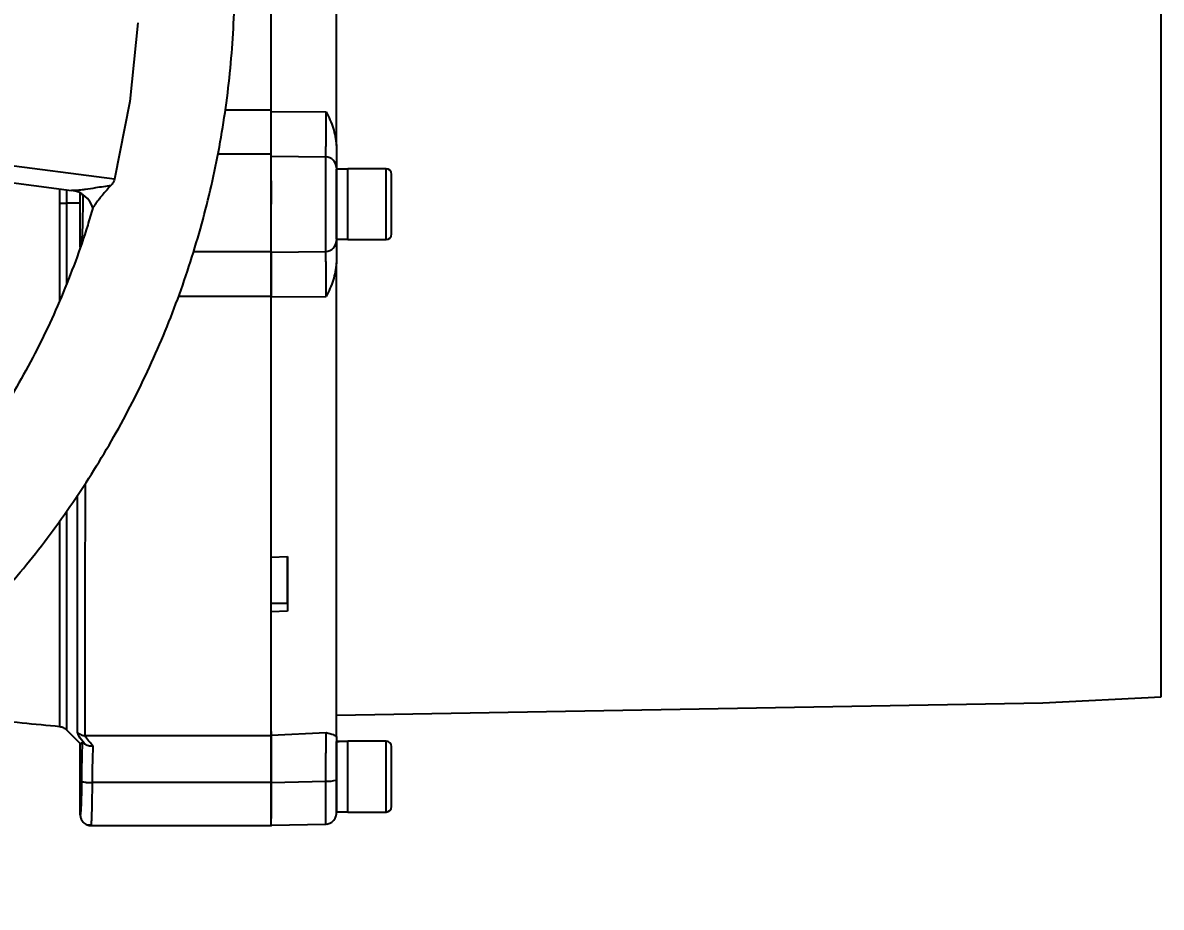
# Model space of a CAD drawing. Header units: millimetres. Extents: x 2223 to 4172, y 741 to 2119.
# Drawn here: x 3234.9 to 3443.7, y 995.9 to 1158.1 of the extents above; entities that cross this region are included whole.
import ezdxf

# ---------------------------------------------------------------- set-up
doc = ezdxf.new("R2010")
doc.units = ezdxf.units.MM
doc.layers.add('AM_5', color=3, linetype='Continuous', lineweight=25)
doc.styles.add('SLDTEXTSTYLE1', font='txt.shx', dxfattribs={"width": 0.7, "bigfont": 'gbcbig.shx'})
doc.dimstyles.new('SLDDIMSTYLE12$0', dxfattribs={"dimtxt": 12, "dimasz": 10, "dimexe": 0, "dimexo": 0.0625, "dimgap": 0.875, "dimtad": 1, "dimdec": 1, "dimlfac": 1.8, "dimrnd": 1e-09, "dimzin": 12, "dimdsep": 46, "dimtxsty": 'SLDTEXTSTYLE1', "dimcen": 0.09, "dimdle": 8.16, "dimclrd": 3, "dimclre": 3, "dimadec": 0, "dimazin": 3, "dimtfac": 1, "dimtdec": 1, "dimtofl": 0, "dimtmove": 0, "dimatfit": 3, "dimfxl": 0, "dimfrac": 2, "dimtolj": 1, "dimlwd": 5, "dimlwe": 5, "dimarcsym": 0})

# ---------------------------------------------------------------- blocks, each defined once
blk = doc.blocks.new('*D34')
at = {"layer": 'AM_5', "color": 3, "lineweight": 5, "transparency": 16777216}
blk.add_line((3280.42, 1238.93), (3280.42, 1347.55), dxfattribs=at)
at = {"layer": 'AM_5', "color": 3, "linetype": 'Continuous', "lineweight": 5, "transparency": 16777216}
for p, q in [((3290.42, 1347.55), (3442.42, 1347.55)), ((3452.42, 1157.21), (3452.42, 1347.55))]:
    blk.add_line(p, q, dxfattribs=at)
at = {"layer": 'AM_5', "color": 3, "transparency": 16777216}
for points in [[(3290.42, 1349.22), (3290.42, 1345.88), (3280.42, 1347.55)], [(3442.42, 1349.22), (3442.42, 1345.88), (3452.42, 1347.55)]]:
    blk.add_solid(points, dxfattribs=at)
at = {"layer": 'Defpoints', "color": 0, "transparency": 16777216}
for p in [(3452.42, 1347.55), (3280.42, 1238.87), (3452.42, 1157.14)]:
    blk.add_point(p, dxfattribs=at)
at = {"layer": 'AM_5', "color": 0, "transparency": 16777216, "insert": (3366.42, 1354.43), "char_height": 12, "attachment_point": 5, "style": 'SLDTEXTSTYLE1'}
blk.add_mtext('\\A1;172', dxfattribs=at)

msp = doc.modelspace()

# ---------------------------------------------------------------- linework, layer by layer
at = {"color": 7, "linetype": 'Continuous', "lineweight": 25}
for p, q in [((3256.013, 1158.143), (3254.552, 1143.689)), ((3254.552, 1143.686), (3251.724, 1129.434)), ((3254.552, 1143.689), (3254.552, 1143.686)), ((3272.023, 1142.2), (3280.422, 1142.2)), ((3280.422, 1141.896), (3290.527, 1141.777)), ((3251.724, 1129.434), (3217.892, 1133.836)), ((3280.422, 1134.026), (3270.659, 1134.026)), ((3280.422, 1133.694), (3290.457, 1133.545)), ((3218.272, 1130.693), (3243.856, 1127.393)), ((3294.522, 1131.308), (3292.422, 1131.308)), ((3301.522, 1131.368), (3294.522, 1131.368)), ((3294.522, 1131.368), (3294.522, 1131.308)), ((3241.693, 1125.073), (3241.693, 1127.672)), ((3242.918, 1127.514), (3242.918, 1125.074)), ((3245.422, 1125.08), (3245.422, 1126.878)), ((3245.422, 1125.08), (3245.422, 1126.878)), ((3245.422, 1125.08), (3242.918, 1125.074)), ((3245.422, 1116.971), (3245.422, 1125.08)), ((3280.422, 1120.618), (3280.422, 1120.868)), ((3292.422, 1118.428), (3294.522, 1118.428)), ((3294.522, 1118.368), (3301.522, 1118.368)), ((3266.211, 1116.165), (3280.422, 1116.165)), ((3280.422, 1116.043), (3290.457, 1116.192)), ((3280.422, 1107.953), (3263.443, 1107.953)), ((3280.422, 1107.84), (3290.527, 1107.96)), ((3280.422, 1060.114), (3283.422, 1060.226)), ((3280.422, 1051.654), (3283.422, 1051.654)), ((3283.422, 1050.231), (3280.422, 1050.119)), ((3283.422, 1051.654), (3283.422, 1050.231)), ((3421.948, 1033.389), (3443.676, 1034.527)), ((3292.421, 1031.128), (3421.948, 1033.389)), ((3242.908, 1028.467), (3245.421, 1025.952)), ((3246.341, 1027.397), (3280.421, 1027.397)), ((3280.421, 1028.149), (3280.421, 1027.449)), ((3280.421, 1027.449), (3290.526, 1027.965)), ((3245.421, 1012.869), (3245.421, 1025.952)), ((3292.421, 1024.208), (3292.421, 1026.308)), ((3292.421, 1026.193), (3292.421, 1024.035)), ((3301.521, 1026.368), (3294.521, 1026.368)), ((3280.421, 1018.798), (3290.456, 1019.048)), ((3280.421, 1018.771), (3247.665, 1018.771)), ((3292.421, 1013.428), (3294.521, 1013.428)), ((3294.521, 1013.368), (3301.521, 1013.368)), ((3246.59, 1011.049), (3247.493, 1011.004)), ((3247.421, 1010.869), (3280.421, 1010.869)), ((3247.423, 1010.869), (3247.462, 1011.052)), ((3280.421, 1010.978), (3290.456, 1011.153))]:
    msp.add_line(p, q, dxfattribs=at)
at = {"color": 7, "linetype": 'Continuous', "lineweight": 25, "flags": 128}
for points in [[(3443.676, 1034.527), (3443.676, 1034.536), (3443.676, 1034.788), (3443.676, 1035.39), (3443.676, 1036.339), (3443.676, 1037.63), (3443.676, 1039.261), (3443.676, 1041.223), (3443.676, 1043.509), (3443.676, 1046.112), (3443.676, 1049.019), (3443.676, 1052.221), (3443.676, 1055.704), (3443.676, 1059.456), (3443.676, 1063.461), (3443.676, 1067.704), (3443.676, 1072.169), (3443.676, 1076.839), (3443.676, 1081.694), (3443.676, 1086.717), (3443.677, 1091.888), (3443.677, 1097.187), (3443.677, 1102.594), (3443.677, 1108.086), (3443.677, 1113.644), (3443.677, 1119.245), (3443.677, 1124.868), (3443.677, 1130.491), (3443.677, 1136.093), (3443.677, 1141.65), (3443.677, 1147.143), (3443.677, 1152.549), (3443.677, 1157.848), (3443.676, 1163.019)], [(3290.457, 1116.192), (3290.457, 1116.556), (3290.457, 1117.288), (3290.457, 1118.357), (3290.457, 1119.714), (3290.457, 1121.3), (3290.457, 1123.044), (3290.457, 1124.868), (3290.457, 1126.693), (3290.457, 1128.437), (3290.457, 1130.022), (3290.457, 1131.38), (3290.457, 1132.448), (3290.457, 1133.181), (3290.457, 1133.545)], [(3292.422, 1118.428), (3292.422, 1118.444), (3292.422, 1118.724), (3292.422, 1119.34), (3292.422, 1120.258), (3292.422, 1121.428), (3292.422, 1122.787), (3292.422, 1124.259), (3292.422, 1125.764), (3292.422, 1127.221), (3292.422, 1128.549), (3292.422, 1129.675), (3292.422, 1130.539), (3292.422, 1131.093), (3292.422, 1131.306), (3292.422, 1131.308)], [(3294.522, 1118.428), (3294.522, 1118.412), (3294.522, 1118.412), (3294.522, 1118.76), (3294.522, 1119.437), (3294.522, 1120.407), (3294.522, 1121.618), (3294.522, 1123.004), (3294.522, 1124.49), (3294.522, 1125.997), (3294.522, 1127.442), (3294.522, 1128.749), (3294.522, 1129.847), (3294.522, 1130.676), (3294.522, 1131.193), (3294.522, 1131.368), (3294.522, 1131.368)], [(3294.522, 1118.532), (3294.522, 1118.643), (3294.522, 1119.197), (3294.522, 1120.06), (3294.522, 1121.187), (3294.522, 1122.515), (3294.522, 1123.971), (3294.522, 1125.477), (3294.522, 1126.949), (3294.522, 1128.308), (3294.522, 1129.478), (3294.522, 1130.396), (3294.522, 1130.66)], [(3301.522, 1118.368), (3301.522, 1118.412), (3301.522, 1118.76), (3301.522, 1119.437), (3301.522, 1120.407), (3301.522, 1121.618), (3301.522, 1123.004), (3301.522, 1124.49), (3301.522, 1125.997), (3301.522, 1127.442), (3301.522, 1128.749), (3301.522, 1129.847), (3301.522, 1130.676), (3301.522, 1131.193), (3301.522, 1131.368)], [(3292.421, 1026.308), (3292.421, 1026.132), (3292.421, 1025.613), (3292.421, 1024.78), (3292.421, 1023.868)], [(3292.421, 1013.428), (3292.421, 1013.491), (3292.421, 1013.873), (3292.421, 1014.584), (3292.421, 1015.583), (3292.421, 1016.817), (3292.421, 1018.217), (3292.421, 1019.708), (3292.421, 1021.207), (3292.421, 1022.634), (3292.421, 1023.909), (3292.421, 1024.963), (3292.421, 1025.738), (3292.421, 1026.193)], [(3294.521, 1019.868), (3294.521, 1021.367), (3294.521, 1022.785), (3294.521, 1024.046), (3294.521, 1025.082), (3294.521, 1025.836), (3294.521, 1026.269), (3294.521, 1026.357), (3294.521, 1026.308)], [(3294.521, 1013.428), (3294.521, 1013.457), (3294.521, 1013.773), (3294.521, 1014.423), (3294.521, 1015.371), (3294.521, 1016.565), (3294.521, 1017.939), (3294.521, 1019.418), (3294.521, 1020.923), (3294.521, 1022.369), (3294.521, 1023.679), (3294.521, 1024.78), (3294.521, 1025.613), (3294.521, 1026.132), (3294.521, 1026.308)], [(3301.521, 1019.868), (3301.521, 1021.367), (3301.521, 1022.785), (3301.521, 1024.046), (3301.521, 1025.082), (3301.521, 1025.836), (3301.521, 1026.269), (3301.521, 1026.368)], [(3292.421, 1024.035), (3292.421, 1023.524), (3292.421, 1022.717), (3292.421, 1021.679), (3292.421, 1020.494), (3292.421, 1019.258), (3292.421, 1019.235)], [(3290.456, 1011.153), (3290.456, 1011.346), (3290.456, 1011.917), (3290.456, 1012.84), (3290.456, 1014.075), (3290.456, 1015.567), (3290.456, 1017.249), (3290.456, 1019.048)], [(3294.521, 1013.428), (3294.521, 1013.379), (3294.521, 1013.467), (3294.521, 1013.899), (3294.521, 1014.654), (3294.521, 1015.69), (3294.521, 1016.951), (3294.521, 1018.369), (3294.521, 1019.868)], [(3301.521, 1013.368), (3301.521, 1013.467), (3301.521, 1013.899), (3301.521, 1014.654), (3301.521, 1015.69), (3301.521, 1016.951), (3301.521, 1018.369), (3301.521, 1019.868)]]:
    msp.add_lwpolyline(points, dxfattribs=at)
at = {"color": 7, "linetype": 'Continuous', "lineweight": 25}
for centre, radius, start, end in [((3290.427, 1131.55), 1.995, 0.12481, 89.13021), ((3301.522, 1130.368), 1, 360, 90), ((3243.309, 1122.757), 4.668, 17.58427, 83.2716), ((3241.635, 1789.128), 664.054, 270.005021, 270.110676), ((3301.522, 1119.368), 1, 270, 360), ((3290.427, 1118.187), 1.995, 270.86979, 359.87519), ((3301.521, 1025.368), 1, 360, 90), ((3290.937, 1024.376), 5.35, 264.84154, 286.10398), ((3301.521, 1014.368), 1, 270, 360)]:
    msp.add_arc(centre, radius, start, end, dxfattribs=at)
for centre, major_axis, ratio, start_param, end_param in [((3245.421, 1124.868), (0, 98.916), 0.0000054, 4.6323855, 4.7145267), ((3245.541, 1124.876), (0.007, 98.975), 0.0349473, 3.1091985, 3.2162788), ((3292.421, 1019.868), (11.154, 0), 0.5773521, 1.4765232, 1.5707963), ((3294.521, 1019.868), (11.154, 0), 0.5773521, 1.5707963, 1.760193)]:
    msp.add_ellipse(centre, major_axis=major_axis, ratio=ratio, start_param=start_param, end_param=end_param, dxfattribs=at)
for points, knots in [([(3102.989, 995.903), (3105.549, 995.928), (3109.129, 995.962), (3114.399, 996.241), (3118.863, 996.577), (3124.179, 997.142), (3129.748, 997.916), (3135.562, 998.926), (3141.533, 1000.182), (3147.609, 1001.692), (3153.747, 1003.463), (3159.912, 1005.497), (3166.076, 1007.797), (3172.212, 1010.362), (3178.301, 1013.192), (3184.32, 1016.286), (3190.253, 1019.641), (3196.082, 1023.253), (3201.792, 1027.118), (3207.367, 1031.232), (3212.795, 1035.59), (3218.06, 1040.184), (3223.152, 1045.008), (3228.056, 1050.056), (3232.763, 1055.319), (3237.261, 1060.789), (3241.539, 1066.457), (3245.588, 1072.314), (3249.398, 1078.351), (3252.959, 1084.557), (3256.265, 1090.922), (3259.305, 1097.434), (3262.075, 1104.083), (3264.565, 1110.858), (3266.77, 1117.745), (3268.685, 1124.734), (3270.304, 1131.812), (3271.621, 1138.966), (3272.634, 1146.183), (3273.339, 1153.45), (3273.732, 1160.754), (3273.81, 1168.082), (3273.573, 1175.42), (3273.019, 1182.754), (3272.147, 1190.072), (3270.957, 1197.359), (3269.449, 1204.602), (3267.624, 1211.786), (3265.483, 1218.899), (3263.029, 1225.927), (3260.265, 1232.855), (3257.192, 1239.672), (3253.815, 1246.362), (3250.137, 1252.914), (3246.163, 1259.314), (3241.898, 1265.55), (3237.347, 1271.608), (3232.515, 1277.476), (3227.408, 1283.142), (3222.032, 1288.595), (3216.585, 1293.642), (3211.112, 1298.295), (3205.653, 1302.564), (3200.028, 1306.607), (3194.247, 1310.415), (3188.319, 1313.983), (3182.257, 1317.305), (3176.071, 1320.375), (3169.775, 1323.189), (3163.381, 1325.741), (3156.906, 1328.027), (3150.368, 1330.043), (3143.793, 1331.786), (3137.22, 1333.25), (3130.726, 1334.432), (3124.437, 1335.329), (3118.913, 1335.913), (3114.03, 1336.28), (3109.206, 1336.52), (3103.232, 1336.637), (3097.715, 1336.527), (3092.446, 1336.255), (3087.982, 1335.917), (3082.665, 1335.352), (3077.096, 1334.579), (3071.283, 1333.569), (3065.312, 1332.313), (3059.236, 1330.802), (3053.098, 1329.032), (3046.933, 1326.997), (3040.769, 1324.698), (3034.632, 1322.133), (3028.544, 1319.302), (3022.525, 1316.209), (3016.592, 1312.854), (3010.763, 1309.242), (3005.053, 1305.376), (2999.477, 1301.262), (2994.05, 1296.905), (2988.784, 1292.311), (2983.693, 1287.486), (2978.788, 1282.438), (2974.081, 1277.176), (2969.584, 1271.706), (2965.305, 1266.037), (2961.257, 1260.18), (2957.447, 1254.143), (2953.885, 1247.938), (2950.58, 1241.573), (2947.538, 1235.061), (2944.776, 1228.409), (2942.439, 1222.127), (2941.16, 1218.022), (2940.597, 1216.214)], [0, 0, 0, 0, 0.01020738, 0.01427401, 0.02103699, 0.02805607, 0.03558666, 0.0434511, 0.05157826, 0.05991132, 0.06840986, 0.07704394, 0.08579098, 0.09463359, 0.10355821, 0.11255405, 0.12161242, 0.13072624, 0.1398897, 0.14909794, 0.15834689, 0.16763314, 0.17695375, 0.18630622, 0.19568842, 0.20509849, 0.21453484, 0.22399606, 0.23348097, 0.24298851, 0.25251779, 0.26206801, 0.27163852, 0.28122873, 0.29083816, 0.30046642, 0.31011319, 0.31977821, 0.32946132, 0.33916239, 0.34888138, 0.35861831, 0.36837328, 0.37814642, 0.38793798, 0.39774825, 0.40757761, 0.41742653, 0.42729557, 0.4371854, 0.4470968, 0.45703069, 0.46698816, 0.47697044, 0.48697902, 0.49701559, 0.50708218, 0.51718117, 0.52731537, 0.53748817, 0.54770366, 0.5569145, 0.56612256, 0.57532659, 0.5845258, 0.59371913, 0.60290519, 0.61208206, 0.62124705, 0.63039624, 0.63952364, 0.64861966, 0.65766788, 0.66663751, 0.67546331, 0.68397889, 0.69196332, 0.69760555, 0.70350123, 0.71121989, 0.72142727, 0.72549391, 0.73225688, 0.73927596, 0.74680655, 0.754671, 0.76279816, 0.77113122, 0.77962976, 0.78826384, 0.79701087, 0.80585349, 0.81477811, 0.82377394, 0.83283231, 0.84194614, 0.85110959, 0.86031783, 0.86956679, 0.87885303, 0.88817364, 0.89752611, 0.90690831, 0.91631839, 0.92575473, 0.93521596, 0.94470086, 0.95420841, 0.96373768, 0.97328791, 0.98285841, 0.99244862, 1, 1, 1, 1]), ([(3280.422, 1142.2), (3280.422, 1145.495), (3280.422, 1152.083), (3280.422, 1161.636), (3280.422, 1170.817), (3280.422, 1179.527), (3280.422, 1187.64), (3280.422, 1194.376), (3280.422, 1198.056), (3280.422, 1199.53)], [0, 0, 0, 0, 0.149957, 0.2999139, 0.4498709, 0.5998278, 0.7497848, 0.8997417, 1, 1, 1, 1]), ([(3280.422, 1133.694), (3280.422, 1133.92), (3280.422, 1134.373), (3280.422, 1136.251), (3280.422, 1138.796), (3280.422, 1140.862), (3280.422, 1141.896)], [0, 0, 0, 0, 0.2500652, 0.4994456, 0.7493864, 1, 1, 1, 1]), ([(3290.457, 1133.545), (3290.463, 1133.641), (3290.474, 1133.826), (3290.486, 1134.428), (3290.496, 1135.043), (3290.504, 1135.585), (3290.516, 1136.68), (3290.524, 1138.639), (3290.526, 1140.746), (3290.527, 1141.777)], [0, 0, 0, 0, 0.1490589, 0.284486, 0.365253, 0.4374072, 0.5004523, 0.7554674, 1, 1, 1, 1]), ([(3290.527, 1141.777), (3291.014, 1140.806), (3291.984, 1138.872), (3292.276, 1136.726), (3292.422, 1135.658)], [0, 0, 0, 0, 0.50244267, 1, 1, 1, 1]), ([(3280.422, 1120.696), (3280.422, 1121.097), (3280.422, 1122.4), (3280.422, 1125.133), (3280.422, 1128.363), (3280.422, 1131.182), (3280.422, 1133.288), (3280.422, 1133.78), (3280.422, 1134.026)], [0, 0, 0, 0, 0.08145643, 0.26516514, 0.44887386, 0.63258257, 0.81629129, 1, 1, 1, 1]), ([(3292.422, 1135.658), (3292.422, 1135.105), (3292.422, 1134.004), (3292.422, 1132.784), (3292.422, 1131.898), (3292.422, 1131.669), (3292.422, 1131.554)], [0, 0, 0, 0, 0.250755, 0.4999887, 0.7492331, 1, 1, 1, 1]), ([(3302.522, 1119.368), (3302.522, 1119.441), (3302.522, 1119.554), (3302.522, 1120.24), (3302.522, 1120.95), (3302.522, 1121.831), (3302.522, 1123.112), (3302.522, 1124.868), (3302.522, 1126.624), (3302.522, 1127.905), (3302.522, 1128.786), (3302.522, 1129.496), (3302.522, 1130.181), (3302.522, 1130.294), (3302.522, 1130.368)], [0, 0, 0, 0, 0.1197284, 0.1841803, 0.25, 0.3158197, 0.3802716, 0.5, 0.6197284, 0.6841803, 0.75, 0.8158197, 0.8802716, 1, 1, 1, 1]), ([(3251.039, 1128.283), (3250.596, 1128.213), (3249.632, 1128.06), (3248.069, 1127.82), (3246.754, 1127.614), (3245.776, 1127.484), (3245.212, 1127.42), (3244.685, 1127.377), (3244.21, 1127.357), (3243.964, 1127.382), (3243.856, 1127.393)], [0, 0, 0, 0, 0.1610959, 0.3500594, 0.5867226, 0.6799971, 0.7629362, 0.835774, 0.9281692, 1, 1, 1, 1]), ([(3251.039, 1128.283), (3250.576, 1127.774), (3249.525, 1126.618), (3248.474, 1125.261), (3247.914, 1124.431), (3247.771, 1124.187), (3247.758, 1124.165), (3247.759, 1124.167), (3247.759, 1124.167)], [0, 0, 0, 0, 0.296932, 0.6736495, 0.8400755, 0.9606673, 0.9947876, 1, 1, 1, 1]), ([(3251.724, 1129.434), (3251.671, 1129.278), (3251.543, 1128.898), (3251.269, 1128.538), (3251.087, 1128.336), (3251.039, 1128.283)], [0, 0, 0, 0, 0.3410071, 0.8286347, 1, 1, 1, 1]), ([(3280.422, 1128.868), (3280.422, 1128.983), (3280.422, 1129.246), (3280.422, 1128.885), (3280.422, 1127.955), (3280.422, 1126.536), (3280.422, 1125.424), (3280.422, 1124.868)], [0, 0, 0, 0, 0.1621533, 0.371615, 0.5810766, 0.7905383, 1, 1, 1, 1]), ([(3245.875, 1126.59), (3245.879, 1126.038), (3245.888, 1124.644), (3245.868, 1122.284), (3245.819, 1120.193), (3245.749, 1118.686), (3245.697, 1118.339), (3245.669, 1118.149)], [0, 0, 0, 0, 0.1446681, 0.3655212, 0.6066409, 0.7853277, 1, 1, 1, 1]), ([(3247.719, 1124.175), (3247.418, 1123.113), (3246.482, 1119.808), (3244.575, 1114.357), (3242.017, 1107.829), (3239.132, 1101.418), (3235.947, 1095.13), (3232.458, 1088.981), (3228.674, 1082.985), (3224.597, 1077.156), (3220.234, 1071.507), (3215.59, 1066.052), (3210.671, 1060.802), (3205.662, 1055.946), (3200.607, 1051.474), (3195.549, 1047.376), (3190.321, 1043.502), (3184.933, 1039.86), (3179.397, 1036.457), (3173.725, 1033.299), (3167.928, 1030.392), (3162.02, 1027.741), (3156.017, 1025.352), (3149.934, 1023.23), (3143.794, 1021.377), (3137.627, 1019.799), (3131.483, 1018.5), (3125.474, 1017.488), (3119.907, 1016.777), (3115.062, 1016.332), (3110.592, 1016.054), (3106.687, 1015.916), (3104.088, 1015.907), (3103.04, 1015.903)], [0, 0, 0, 0, 0.0170783, 0.0531439, 0.089298, 0.1255445, 0.1618882, 0.1983346, 0.2348901, 0.2715626, 0.3083611, 0.3452967, 0.3823824, 0.4196345, 0.4532144, 0.4867833, 0.5203362, 0.5538698, 0.5873798, 0.6208602, 0.654303, 0.6876965, 0.7210233, 0.7542563, 0.7873511, 0.8202281, 0.8527303, 0.8844984, 0.9144909, 0.939551, 0.9597807, 0.9837802, 1, 1, 1, 1]), ([(3241.693, 1107.25), (3241.693, 1110.198), (3241.693, 1116.1), (3241.693, 1122.08), (3241.693, 1125.073)], [0, 0, 0, 0, 0.4994879, 1, 1, 1, 1]), ([(3242.918, 1125.074), (3242.918, 1121.916), (3242.918, 1116.95), (3242.918, 1112.054), (3242.918, 1110.271)], [0, 0, 0, 0, 0.6359822, 1, 1, 1, 1]), ([(3245.669, 1118.149), (3245.65, 1118.065), (3245.616, 1117.906), (3245.583, 1117.56), (3245.567, 1117.395)], [0, 0, 0, 0, 0.5255504, 1, 1, 1, 1]), ([(3292.422, 1118.183), (3292.422, 1118.068), (3292.422, 1117.839), (3292.422, 1116.953), (3292.422, 1115.733), (3292.422, 1114.631), (3292.422, 1114.079)], [0, 0, 0, 0, 0.2507669, 0.5000113, 0.749245, 1, 1, 1, 1]), ([(3280.422, 1107.84), (3280.422, 1108.873), (3280.422, 1110.934), (3280.422, 1113.478), (3280.422, 1115.36), (3280.422, 1115.815), (3280.422, 1116.043)], [0, 0, 0, 0, 0.2500466, 0.4994486, 0.7493959, 1, 1, 1, 1]), ([(3290.527, 1107.96), (3290.526, 1108.994), (3290.525, 1110.386), (3290.52, 1111.921), (3290.515, 1112.801), (3290.51, 1113.64), (3290.5, 1114.466), (3290.487, 1115.248), (3290.474, 1115.911), (3290.463, 1116.095), (3290.457, 1116.192)], [0, 0, 0, 0, 0.24428957, 0.32903605, 0.41448985, 0.50012501, 0.59799237, 0.71577027, 0.85107242, 1, 1, 1, 1]), ([(3292.422, 1114.079), (3292.276, 1113.011), (3291.984, 1110.864), (3291.014, 1108.931), (3290.527, 1107.96)], [0, 0, 0, 0, 0.4975573, 1, 1, 1, 1]), ([(3246.341, 1027.397), (3246.343, 1028.004), (3246.345, 1029.203), (3246.349, 1031.969), (3246.352, 1035.336), (3246.355, 1039.722), (3246.359, 1045.262), (3246.362, 1052.061), (3246.365, 1059.446), (3246.368, 1066.625), (3246.369, 1071.543), (3246.37, 1073.647)], [0, 0, 0, 0, 0.1074926, 0.2126392, 0.3154396, 0.4158938, 0.5461536, 0.6722446, 0.7941664, 0.9119185, 1, 1, 1, 1]), ([(3244.927, 1027.975), (3244.928, 1028.531), (3244.93, 1029.623), (3244.933, 1032.067), (3244.936, 1034.968), (3244.939, 1038.303), (3244.942, 1041.979), (3244.945, 1046.532), (3244.948, 1052.045), (3244.951, 1058.559), (3244.954, 1064.995), (3244.955, 1069.417), (3244.956, 1071.487)], [0, 0, 0, 0, 0.10355805, 0.20350992, 0.29985507, 0.39259296, 0.48172312, 0.56724505, 0.68873355, 0.80210636, 0.90736147, 1, 1, 1, 1]), ([(3242.916, 1068.536), (3242.916, 1066.968), (3242.916, 1062.832), (3242.915, 1056.772), (3242.914, 1050.375), (3242.914, 1044.719), (3242.913, 1039.828), (3242.912, 1035.755), (3242.911, 1032.547), (3242.91, 1030.199), (3242.909, 1028.871), (3242.909, 1028.321), (3242.908, 1028.476), (3242.908, 1028.48)], [0, 0, 0, 0, 0.06336263, 0.16710914, 0.27085565, 0.37460215, 0.47834866, 0.58209517, 0.68584167, 0.78958818, 0.89333469, 0.99708119, 1, 1, 1, 1]), ([(3241.683, 1029.055), (3241.683, 1029.052), (3241.683, 1028.938), (3241.684, 1029.338), (3241.685, 1030.27), (3241.685, 1031.816), (3241.686, 1033.798), (3241.686, 1036.157), (3241.687, 1038.906), (3241.688, 1042.01), (3241.688, 1045.422), (3241.689, 1048.219), (3241.689, 1050.235), (3241.689, 1051.423), (3241.69, 1052.608), (3241.69, 1053.787), (3241.69, 1054.958), (3241.69, 1056.118), (3241.691, 1059.202), (3241.691, 1062.639), (3241.691, 1066.036), (3241.691, 1066.764)], [0, 0, 0, 0, 0.0029077, 0.0949925, 0.1832887, 0.2677958, 0.3485137, 0.4254418, 0.4985799, 0.5759913, 0.6486482, 0.7165502, 0.7383478, 0.7596059, 0.7803246, 0.8005039, 0.8201437, 0.839244, 0.8578049, 0.9695111, 1, 1, 1, 1]), ([(3283.422, 1051.654), (3283.422, 1053.224), (3283.422, 1055.931), (3283.422, 1058.955), (3283.422, 1060.226)], [0, 0, 0, 0, 0.57963713, 1, 1, 1, 1]), ([(3209.428, 1032.948), (3213.11, 1032.422), (3221.546, 1031.218), (3232.304, 1029.946), (3239.386, 1029.295), (3241.686, 1029.084)], [0, 0, 0, 0, 0.3434207, 0.7867461, 1, 1, 1, 1]), ([(3241.683, 1029.045), (3241.914, 1029.002), (3242.376, 1028.915), (3242.735, 1028.613), (3242.915, 1028.461)], [0, 0, 0, 0, 0.5000711, 1, 1, 1, 1]), ([(3246.232, 1025.904), (3245.853, 1026.384), (3245.117, 1027.318), (3244.989, 1027.76), (3244.927, 1027.975)], [0, 0, 0, 0, 0.5146876, 1, 1, 1, 1]), ([(3244.927, 1027.975), (3245.023, 1027.889), (3245.219, 1027.717), (3245.571, 1027.537), (3245.95, 1027.419), (3246.212, 1027.404), (3246.341, 1027.397)], [0, 0, 0, 0, 0.2475722, 0.5, 0.7524278, 1, 1, 1, 1]), ([(3247.827, 1025.499), (3247.41, 1025.927), (3246.584, 1026.776), (3246.422, 1027.191), (3246.341, 1027.397)], [0, 0, 0, 0, 0.5050283, 1, 1, 1, 1]), ([(3280.421, 1018.798), (3280.421, 1019.843), (3280.421, 1021.932), (3280.421, 1024.58), (3280.421, 1026.602), (3280.421, 1027.166), (3280.421, 1027.449)], [0, 0, 0, 0, 0.25006523, 0.49944561, 0.74938637, 1, 1, 1, 1]), ([(3290.456, 1019.048), (3290.462, 1019.689), (3290.473, 1020.912), (3290.486, 1022.391), (3290.496, 1023.48), (3290.503, 1024.246), (3290.515, 1025.534), (3290.524, 1027.114), (3290.525, 1027.685), (3290.526, 1027.965)], [0, 0, 0, 0, 0.1490589, 0.284486, 0.365253, 0.4374072, 0.5004523, 0.7554674, 1, 1, 1, 1]), ([(3290.526, 1027.965), (3291.013, 1027.828), (3291.983, 1027.556), (3292.276, 1027.315), (3292.421, 1027.195)], [0, 0, 0, 0, 0.5024427, 1, 1, 1, 1]), ([(3245.792, 1026.176), (3245.776, 1025.696), (3245.744, 1024.734), (3245.707, 1022.995), (3245.679, 1021.086), (3245.671, 1019.704), (3245.666, 1019.015)], [0, 0, 0, 0, 0.2423696, 0.4853152, 0.7431963, 1, 1, 1, 1]), ([(3245.792, 1026.176), (3245.812, 1026.186), (3245.844, 1026.2), (3246.007, 1026.092), (3246.138, 1025.987), (3246.217, 1025.917), (3246.232, 1025.904)], [0, 0, 0, 0, 0.5019977, 0.7519527, 0.9535485, 1, 1, 1, 1]), ([(3246.232, 1025.904), (3246.33, 1025.829), (3246.532, 1025.674), (3246.923, 1025.533), (3247.363, 1025.461), (3247.672, 1025.486), (3247.827, 1025.499)], [0, 0, 0, 0, 0.2386671, 0.4926942, 0.7442037, 1, 1, 1, 1]), ([(3247.665, 1018.771), (3247.67, 1019.388), (3247.68, 1020.647), (3247.714, 1022.441), (3247.761, 1024.136), (3247.805, 1025.039), (3247.827, 1025.499)], [0, 0, 0, 0, 0.2356127, 0.4808109, 0.7356041, 1, 1, 1, 1]), ([(3292.421, 1027.195), (3292.421, 1026.661), (3292.421, 1025.596), (3292.421, 1023.639), (3292.421, 1021.511), (3292.421, 1019.996), (3292.421, 1019.236)], [0, 0, 0, 0, 0.250755, 0.4999887, 0.7492331, 1, 1, 1, 1]), ([(3302.521, 1019.868), (3302.521, 1020.56), (3302.521, 1021.624), (3302.521, 1022.905), (3302.521, 1023.786), (3302.521, 1024.496), (3302.521, 1025.181), (3302.521, 1025.294), (3302.521, 1025.368)], [0, 0, 0, 0, 0.2394568, 0.3683607, 0.5, 0.6316393, 0.7605432, 1, 1, 1, 1]), ([(3280.421, 1023.868), (3280.421, 1023.983), (3280.421, 1024.246), (3280.421, 1023.885), (3280.421, 1022.955), (3280.421, 1021.536), (3280.421, 1020.424), (3280.421, 1019.868)], [0, 0, 0, 0, 0.1621502, 0.3716126, 0.5810751, 0.7905375, 1, 1, 1, 1]), ([(3245.666, 1019.015), (3245.66, 1018.181), (3245.646, 1016.515), (3245.588, 1014.502), (3245.511, 1013.119), (3245.451, 1012.952), (3245.421, 1012.869)], [0, 0, 0, 0, 0.2501088, 0.5000493, 0.7500207, 1, 1, 1, 1]), ([(3245.666, 1019.015), (3245.702, 1018.985), (3245.775, 1018.922), (3246.243, 1018.841), (3246.907, 1018.784), (3247.419, 1018.775), (3247.665, 1018.771)], [0, 0, 0, 0, 0.2409388, 0.5005407, 0.7598409, 1, 1, 1, 1]), ([(3292.421, 1019.236), (3292.421, 1018.417), (3292.421, 1016.779), (3292.421, 1014.846), (3292.421, 1013.728), (3292.421, 1013.575), (3292.421, 1013.562)], [0, 0, 0, 0, 0.32304392, 0.64608785, 0.96913177, 1, 1, 1, 1]), ([(3302.521, 1014.368), (3302.521, 1014.441), (3302.521, 1014.554), (3302.521, 1015.24), (3302.521, 1015.95), (3302.521, 1016.831), (3302.521, 1018.112), (3302.521, 1019.176), (3302.521, 1019.868)], [0, 0, 0, 0, 0.2394568, 0.3683607, 0.5, 0.6316393, 0.7605432, 1, 1, 1, 1]), ([(3247.462, 1011.052), (3247.469, 1011.077), (3247.489, 1011.149), (3247.533, 1011.77), (3247.591, 1013.127), (3247.645, 1015.618), (3247.659, 1017.742), (3247.665, 1018.771)], [0, 0, 0, 0, 0.0675681, 0.1998133, 0.4374294, 0.7275623, 1, 1, 1, 1]), ([(3280.421, 1010.872), (3280.421, 1010.871), (3280.421, 1010.677), (3280.421, 1011.361), (3280.421, 1012.964), (3280.421, 1015.589), (3280.421, 1017.71), (3280.421, 1018.771)], [0, 0, 0, 0, 0.00146, 0.251095, 0.50073, 0.750365, 1, 1, 1, 1]), ([(3280.421, 1015.868), (3280.421, 1015.824), (3280.421, 1014.758), (3280.421, 1013.317), (3280.421, 1012.493), (3280.421, 1012.175)], [0, 0, 0, 0, 0.0255431, 0.6246336, 1, 1, 1, 1]), ([(3245.421, 1012.869), (3245.441, 1012.653), (3245.474, 1012.299), (3245.692, 1011.836), (3245.96, 1011.476), (3246.306, 1011.192), (3246.786, 1010.936), (3247.172, 1010.895), (3247.423, 1010.869)], [0, 0, 0, 0, 0.2060336, 0.3367467, 0.4847907, 0.6326865, 0.7619928, 1, 1, 1, 1]), ([(3290.45, 1011.181), (3290.526, 1011.174), (3290.831, 1011.146), (3291.308, 1011.333), (3291.778, 1011.652), (3292.084, 1012.015), (3292.269, 1012.359), (3292.365, 1012.657), (3292.406, 1012.884), (3292.419, 1013.034), (3292.421, 1013.11), (3292.421, 1013.14), (3292.421, 1013.145), (3292.421, 1013.147), (3292.421, 1013.149), (3292.421, 1013.151), (3292.421, 1013.153), (3292.421, 1013.163), (3292.421, 1013.232), (3292.421, 1013.482), (3292.421, 1013.562)], [0, 0, 0, 0, 0.0427535, 0.1716137, 0.274933, 0.3619927, 0.4349672, 0.4936953, 0.5372005, 0.5648057, 0.5779833, 0.5802423, 0.5811791, 0.5818638, 0.5828222, 0.5846676, 0.5898798, 0.6180464, 0.8773136, 1, 1, 1, 1]), ([(3246.694, 1011.044), (3246.782, 1011.008), (3247.033, 1010.904), (3247.286, 1010.96), (3247.451, 1010.996)], [0, 0, 0, 0, 0.34953147, 1, 1, 1, 1])]:
    msp.add_open_spline(points, degree=3, knots=knots, dxfattribs=at)
for points in [[(3292.422, 1135.658), (3292.422, 1139.309), (3292.422, 1146.613), (3292.422, 1157.256), (3292.422, 1167.499), (3292.422, 1177.2), (3292.422, 1186.239), (3292.422, 1194.501), (3292.422, 1201.882), (3292.422, 1208.287), (3292.422, 1213.642), (3292.422, 1217.85), (3292.421, 1220.97), (3292.421, 1222.018), (3292.421, 1222.542)], [(3280.422, 1141.896), (3280.422, 1144.81), (3280.422, 1150.638), (3280.422, 1159.132), (3280.422, 1167.361), (3280.422, 1175.232), (3280.422, 1182.733), (3280.422, 1187.326), (3280.422, 1189.622)], [(3280.422, 1134.026), (3280.422, 1134.252), (3280.422, 1134.705), (3280.422, 1136.583), (3280.422, 1139.117), (3280.422, 1141.172), (3280.422, 1142.2)], [(3280.422, 1124.868), (3280.422, 1125.944), (3280.422, 1128.094), (3280.422, 1130.881), (3280.422, 1132.967), (3280.422, 1133.452), (3280.422, 1133.694)], [(3292.422, 1131.554), (3292.422, 1131.388), (3292.422, 1131.055), (3292.422, 1129.481), (3292.422, 1127.35), (3292.422, 1125.695), (3292.422, 1124.868)], [(3280.422, 1116.043), (3280.422, 1116.285), (3280.422, 1116.769), (3280.422, 1118.856), (3280.422, 1121.642), (3280.422, 1123.793), (3280.422, 1124.868)], [(3292.422, 1124.868), (3292.422, 1124.041), (3292.422, 1122.387), (3292.422, 1120.256), (3292.422, 1118.682), (3292.422, 1118.349), (3292.422, 1118.183)], [(3280.422, 1116.165), (3280.422, 1115.934), (3280.422, 1115.471), (3280.422, 1113.582), (3280.422, 1111.04), (3280.422, 1108.982), (3280.422, 1107.953)], [(3292.421, 1027.195), (3292.421, 1027.719), (3292.421, 1028.767), (3292.422, 1031.887), (3292.422, 1036.094), (3292.422, 1041.45), (3292.422, 1047.854), (3292.422, 1055.236), (3292.422, 1063.498), (3292.422, 1072.537), (3292.422, 1082.238), (3292.422, 1092.481), (3292.422, 1103.124), (3292.422, 1110.427), (3292.422, 1114.079)], [(3280.421, 1027.397), (3280.421, 1028.084), (3280.422, 1029.456), (3280.422, 1032.777), (3280.422, 1036.981), (3280.422, 1042.117), (3280.422, 1048.106), (3280.422, 1054.894), (3280.422, 1062.407), (3280.422, 1070.569), (3280.422, 1079.294), (3280.422, 1088.495), (3280.422, 1098.062), (3280.422, 1104.656), (3280.422, 1107.953)], [(3280.422, 1060.114), (3280.422, 1062.411), (3280.422, 1067.004), (3280.422, 1074.504), (3280.422, 1082.376), (3280.422, 1090.604), (3280.422, 1099.099), (3280.422, 1104.926), (3280.422, 1107.84)], [(3280.422, 1051.654), (3280.422, 1053.228), (3280.422, 1056.377), (3280.422, 1059.892), (3280.422, 1061.649)], [(3283.422, 1060.226), (3283.422, 1058.47), (3283.422, 1054.959), (3283.422, 1051.807), (3283.422, 1050.231)], [(3280.421, 1027.449), (3280.421, 1028.036), (3280.422, 1029.212), (3280.422, 1031.965), (3280.422, 1035.412), (3280.422, 1039.612), (3280.422, 1044.458), (3280.422, 1048.232), (3280.422, 1050.119)], [(3280.421, 1027.397), (3280.421, 1027.115), (3280.421, 1026.551), (3280.421, 1024.534), (3280.421, 1021.896), (3280.421, 1019.813), (3280.421, 1018.771)], [(3280.421, 1019.868), (3280.421, 1019.311), (3280.421, 1018.198), (3280.421, 1016.793), (3280.421, 1015.81), (3280.421, 1015.682), (3280.421, 1015.618)], [(3280.421, 1010.978), (3280.421, 1011.091), (3280.421, 1011.318), (3280.421, 1013.082), (3280.421, 1015.636), (3280.421, 1017.744), (3280.421, 1018.798)]]:
    msp.add_open_spline(points, degree=3, dxfattribs=at)

# ---------------------------------------------------------------- dimensions: what is measured, and where the dimension line sits
at = {"layer": 'AM_5'}
dim = msp.add_linear_dim(base=(3452.422, 1347.551), p1=(3280.421, 1238.868), p2=(3452.422, 1157.144), angle=360, dimstyle='SLDDIMSTYLE12$0', override={"dimlfac": 1, "dimpost": ''}, dxfattribs=at)
dim.commit()
dim.dimension.update_dxf_attribs({"geometry": '*D34', "text_midpoint": (3366.422, 1354.426)})

doc.saveas('drawing.dxf')
